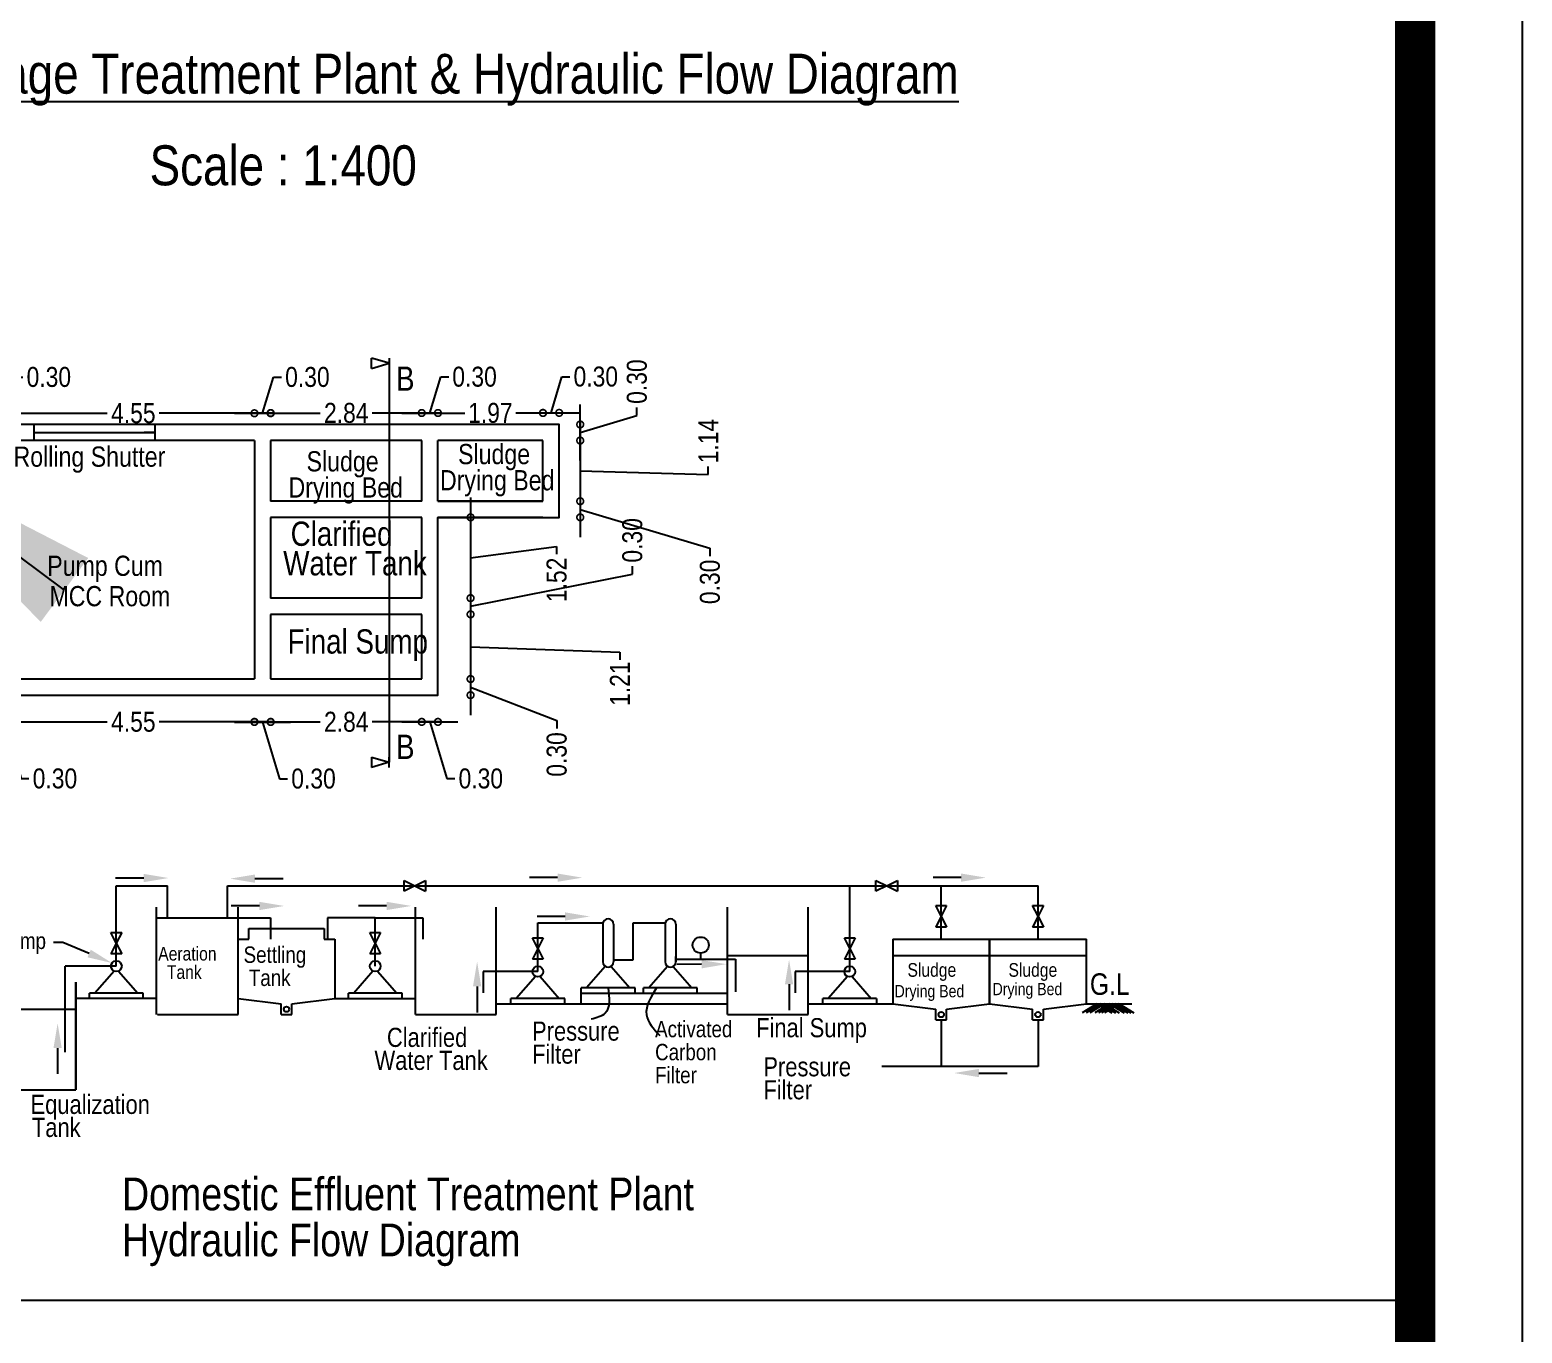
# Model space of a CAD drawing. Header units: metres. Extents: x -941 to 1333, y -28 to 1490.
# Drawn here: x 932.58 to 943.79, y 371.27 to 381.07 of the extents above; entities that cross this region are included whole.
import ezdxf
from ezdxf import colors
from ezdxf.entities.mleader import LeaderData, LeaderLine
from ezdxf.math import Vec2, Vec3

# ---------------------------------------------------------------- set-up
doc = ezdxf.new("R2010")
doc.units = ezdxf.units.M
doc.linetypes.add('ACAD_ISO02W100', pattern=[15, 12, -3])
doc.linetypes.add('PHANTOM2', pattern=[31.75, 15.875, -3.175, 3.175, -3.175, 3.175, -3.175])
doc.layers.add('window', color=3, linetype='Continuous')
doc.styles.add('DIM', font='swissc.ttf')
doc.styles.get("Standard").update_dxf_attribs({"font": 'arial.ttf'})
doc.styles.add('style2A', font='swissc.ttf')
doc.dimstyles.new('Din', dxfattribs={"dimscale": 0, "dimtxt": 0.9, "dimasz": 0.1, "dimexe": 0.15, "dimexo": 0.15, "dimgap": 0.03, "dimtad": 0, "dimzin": 0, "dimdsep": 46, "dimtxsty": 'DIM', "dimblk": 'ARCHTICK', "dimcen": 0.09, "dimdle": 0.15, "dimse1": 1, "dimse2": 1, "dimclrd": 256, "dimclre": 256, "dimclrt": 7, "dimadec": 0, "dimazin": 3, "dimtfac": 1, "dimtofl": 0, "dimtmove": 1, "dimatfit": 3, "dimfxl": 0, "dimtolj": 1, "dimtzin": 0, "dimarcsym": 0})

# ---------------------------------------------------------------- blocks, each defined once
blk = doc.blocks.new('_DotSmall')
at = {"color": 0, "linetype": 'ByBlock', "const_width": 0.5}
blk.add_lwpolyline([(-0.0625, 0, 1), (0.0625, 0, 1)], format="xyb", close=True, dxfattribs=at)
blk = doc.blocks.new('*D97')
at = {"lineweight": -2}
for p, q in [((932.381, 378.185), (932.463, 378.457)), ((932.463, 378.457), (932.523, 378.457)), ((932.17, 378.185), (932.592, 378.185))]:
    blk.add_line(p, q, dxfattribs=at)
at = {"layer": 'Defpoints', "color": 0}
for p in [(932.442, 378.185), (932.32, 377.98), (932.442, 377.98)]:
    blk.add_point(p, dxfattribs=at)
at = {"lineweight": -2, "xscale": 0.1, "yscale": 0.1, "zscale": 0.1, "rotation": 180}
blk.add_blockref('_DotSmall', (932.32, 378.185), dxfattribs=at)
at = {"lineweight": -2, "xscale": 0.1, "yscale": 0.1, "zscale": 0.1}
blk.add_blockref('_DotSmall', (932.442, 378.185), dxfattribs=at)
at = {"color": 7, "insert": (932.718, 378.457), "char_height": 0.15, "attachment_point": 5, "style": 'DIM'}
blk.add_mtext('\\A1;0.30', dxfattribs=at)
blk = doc.blocks.new('*D98')
at = {"lineweight": -2}
for p, q in [((932.292, 378.185), (933.157, 378.185)), ((934.413, 378.185), (933.548, 378.185))]:
    blk.add_line(p, q, dxfattribs=at)
at = {"layer": 'Defpoints', "color": 0}
for p in [(934.263, 378.185), (932.442, 377.98), (934.263, 377.98)]:
    blk.add_point(p, dxfattribs=at)
at = {"lineweight": -2, "xscale": 0.1, "yscale": 0.1, "zscale": 0.1, "rotation": 180}
blk.add_blockref('_DotSmall', (932.442, 378.185), dxfattribs=at)
at = {"lineweight": -2, "xscale": 0.1, "yscale": 0.1, "zscale": 0.1}
blk.add_blockref('_DotSmall', (934.263, 378.185), dxfattribs=at)
at = {"color": 7, "insert": (933.353, 378.185), "char_height": 0.15, "attachment_point": 5, "style": 'DIM'}
blk.add_mtext('\\A1;4.55', dxfattribs=at)
blk = doc.blocks.new('*D99')
at = {"lineweight": -2}
for p, q in [((934.324, 378.185), (934.406, 378.457)), ((934.406, 378.457), (934.466, 378.457)), ((934.113, 378.185), (934.535, 378.185))]:
    blk.add_line(p, q, dxfattribs=at)
at = {"layer": 'Defpoints', "color": 0}
for p in [(934.385, 378.185), (934.263, 377.98), (934.385, 377.98)]:
    blk.add_point(p, dxfattribs=at)
at = {"lineweight": -2, "xscale": 0.1, "yscale": 0.1, "zscale": 0.1, "rotation": 180}
blk.add_blockref('_DotSmall', (934.263, 378.185), dxfattribs=at)
at = {"lineweight": -2, "xscale": 0.1, "yscale": 0.1, "zscale": 0.1}
blk.add_blockref('_DotSmall', (934.385, 378.185), dxfattribs=at)
at = {"color": 7, "insert": (934.661, 378.457), "char_height": 0.15, "attachment_point": 5, "style": 'DIM'}
blk.add_mtext('\\A1;0.30', dxfattribs=at)
blk = doc.blocks.new('*D100')
at = {"lineweight": -2}
for p, q in [((934.235, 378.187), (934.758, 378.187)), ((935.67, 378.187), (935.147, 378.187))]:
    blk.add_line(p, q, dxfattribs=at)
at = {"layer": 'Defpoints', "color": 0}
for p in [(935.52, 378.187), (934.385, 377.98), (935.52, 377.98)]:
    blk.add_point(p, dxfattribs=at)
at = {"lineweight": -2, "xscale": 0.1, "yscale": 0.1, "zscale": 0.1, "rotation": 180}
blk.add_blockref('_DotSmall', (934.385, 378.187), dxfattribs=at)
at = {"lineweight": -2, "xscale": 0.1, "yscale": 0.1, "zscale": 0.1}
blk.add_blockref('_DotSmall', (935.52, 378.187), dxfattribs=at)
at = {"color": 7, "insert": (934.953, 378.187), "char_height": 0.15, "attachment_point": 5, "style": 'DIM'}
blk.add_mtext('\\A1;2.84', dxfattribs=at)
blk = doc.blocks.new('*D101')
at = {"lineweight": -2}
for p, q in [((935.581, 378.187), (935.663, 378.459)), ((935.663, 378.459), (935.723, 378.459)), ((935.37, 378.187), (935.792, 378.187))]:
    blk.add_line(p, q, dxfattribs=at)
at = {"layer": 'Defpoints', "color": 0}
for p in [(935.642, 378.187), (935.52, 377.98), (935.642, 377.98)]:
    blk.add_point(p, dxfattribs=at)
at = {"lineweight": -2, "xscale": 0.1, "yscale": 0.1, "zscale": 0.1, "rotation": 180}
blk.add_blockref('_DotSmall', (935.52, 378.187), dxfattribs=at)
at = {"lineweight": -2, "xscale": 0.1, "yscale": 0.1, "zscale": 0.1}
blk.add_blockref('_DotSmall', (935.642, 378.187), dxfattribs=at)
at = {"color": 7, "insert": (935.917, 378.459), "char_height": 0.15, "attachment_point": 5, "style": 'DIM'}
blk.add_mtext('\\A1;0.30', dxfattribs=at)
blk = doc.blocks.new('*D102')
at = {"lineweight": -2}
for p, q in [((935.492, 378.187), (935.844, 378.187)), ((936.581, 378.187), (936.228, 378.187))]:
    blk.add_line(p, q, dxfattribs=at)
at = {"layer": 'Defpoints', "color": 0}
for p in [(936.431, 378.187), (935.642, 377.98), (936.431, 377.98)]:
    blk.add_point(p, dxfattribs=at)
at = {"lineweight": -2, "xscale": 0.1, "yscale": 0.1, "zscale": 0.1, "rotation": 180}
blk.add_blockref('_DotSmall', (935.642, 378.187), dxfattribs=at)
at = {"lineweight": -2, "xscale": 0.1, "yscale": 0.1, "zscale": 0.1}
blk.add_blockref('_DotSmall', (936.431, 378.187), dxfattribs=at)
at = {"color": 7, "insert": (936.036, 378.187), "char_height": 0.15, "attachment_point": 5, "style": 'DIM'}
blk.add_mtext('\\A1;1.97', dxfattribs=at)
blk = doc.blocks.new('*D103')
at = {"lineweight": -2}
for p, q in [((936.492, 378.188), (936.573, 378.46)), ((936.573, 378.46), (936.633, 378.46)), ((936.281, 378.188), (936.703, 378.188))]:
    blk.add_line(p, q, dxfattribs=at)
at = {"layer": 'Defpoints', "color": 0}
for p in [(936.553, 378.188), (936.431, 377.98), (936.553, 377.98)]:
    blk.add_point(p, dxfattribs=at)
at = {"lineweight": -2, "xscale": 0.1, "yscale": 0.1, "zscale": 0.1, "rotation": 180}
blk.add_blockref('_DotSmall', (936.431, 378.188), dxfattribs=at)
at = {"lineweight": -2, "xscale": 0.1, "yscale": 0.1, "zscale": 0.1}
blk.add_blockref('_DotSmall', (936.553, 378.188), dxfattribs=at)
at = {"color": 7, "insert": (936.828, 378.46), "char_height": 0.15, "attachment_point": 5, "style": 'DIM'}
blk.add_mtext('\\A1;0.30', dxfattribs=at)
blk = doc.blocks.new('*D113')
at = {"lineweight": -2}
for p, q in [((932.17, 375.866), (932.592, 375.866)), ((932.381, 375.866), (932.509, 375.44)), ((932.509, 375.44), (932.569, 375.44))]:
    blk.add_line(p, q, dxfattribs=at)
at = {"layer": 'Defpoints', "color": 0}
for p in [(932.32, 376.188), (932.442, 376.188), (932.442, 375.866)]:
    blk.add_point(p, dxfattribs=at)
at = {"lineweight": -2, "xscale": 0.1, "yscale": 0.1, "zscale": 0.1, "rotation": 180}
blk.add_blockref('_DotSmall', (932.32, 375.866), dxfattribs=at)
at = {"lineweight": -2, "xscale": 0.1, "yscale": 0.1, "zscale": 0.1}
blk.add_blockref('_DotSmall', (932.442, 375.866), dxfattribs=at)
at = {"color": 7, "insert": (932.764, 375.44), "char_height": 0.15, "attachment_point": 5, "style": 'DIM'}
blk.add_mtext('\\A1;0.30', dxfattribs=at)
blk = doc.blocks.new('*D114')
at = {"lineweight": -2}
for p, q in [((932.292, 375.866), (933.157, 375.866)), ((934.413, 375.866), (933.548, 375.866))]:
    blk.add_line(p, q, dxfattribs=at)
at = {"layer": 'Defpoints', "color": 0}
for p in [(932.442, 376.188), (934.263, 376.188), (934.263, 375.866)]:
    blk.add_point(p, dxfattribs=at)
at = {"lineweight": -2, "xscale": 0.1, "yscale": 0.1, "zscale": 0.1, "rotation": 180}
blk.add_blockref('_DotSmall', (932.442, 375.866), dxfattribs=at)
at = {"lineweight": -2, "xscale": 0.1, "yscale": 0.1, "zscale": 0.1}
blk.add_blockref('_DotSmall', (934.263, 375.866), dxfattribs=at)
at = {"color": 7, "insert": (933.353, 375.866), "char_height": 0.15, "attachment_point": 5, "style": 'DIM'}
blk.add_mtext('\\A1;4.55', dxfattribs=at)
blk = doc.blocks.new('*D115')
at = {"lineweight": -2}
for p, q in [((934.113, 375.865), (934.535, 375.865)), ((934.324, 375.865), (934.452, 375.439)), ((934.452, 375.439), (934.512, 375.439))]:
    blk.add_line(p, q, dxfattribs=at)
at = {"layer": 'Defpoints', "color": 0}
for p in [(934.263, 376.188), (934.385, 376.188), (934.385, 375.865)]:
    blk.add_point(p, dxfattribs=at)
at = {"lineweight": -2, "xscale": 0.1, "yscale": 0.1, "zscale": 0.1, "rotation": 180}
blk.add_blockref('_DotSmall', (934.263, 375.865), dxfattribs=at)
at = {"lineweight": -2, "xscale": 0.1, "yscale": 0.1, "zscale": 0.1}
blk.add_blockref('_DotSmall', (934.385, 375.865), dxfattribs=at)
at = {"color": 7, "insert": (934.707, 375.439), "char_height": 0.15, "attachment_point": 5, "style": 'DIM'}
blk.add_mtext('\\A1;0.30', dxfattribs=at)
blk = doc.blocks.new('*D116')
at = {"lineweight": -2}
for p, q in [((934.235, 375.866), (934.758, 375.866)), ((935.67, 375.866), (935.147, 375.866))]:
    blk.add_line(p, q, dxfattribs=at)
at = {"layer": 'Defpoints', "color": 0}
for p in [(934.385, 376.188), (935.52, 376.188), (935.52, 375.866)]:
    blk.add_point(p, dxfattribs=at)
at = {"lineweight": -2, "xscale": 0.1, "yscale": 0.1, "zscale": 0.1, "rotation": 180}
blk.add_blockref('_DotSmall', (934.385, 375.866), dxfattribs=at)
at = {"lineweight": -2, "xscale": 0.1, "yscale": 0.1, "zscale": 0.1}
blk.add_blockref('_DotSmall', (935.52, 375.866), dxfattribs=at)
at = {"color": 7, "insert": (934.953, 375.866), "char_height": 0.15, "attachment_point": 5, "style": 'DIM'}
blk.add_mtext('\\A1;2.84', dxfattribs=at)
blk = doc.blocks.new('*D117')
at = {"lineweight": -2}
for p, q in [((935.37, 375.866), (935.792, 375.866)), ((935.581, 375.866), (935.709, 375.44)), ((935.709, 375.44), (935.769, 375.44))]:
    blk.add_line(p, q, dxfattribs=at)
at = {"layer": 'Defpoints', "color": 0}
for p in [(935.52, 376.188), (935.642, 376.188), (935.642, 375.866)]:
    blk.add_point(p, dxfattribs=at)
at = {"lineweight": -2, "xscale": 0.1, "yscale": 0.1, "zscale": 0.1, "rotation": 180}
blk.add_blockref('_DotSmall', (935.52, 375.866), dxfattribs=at)
at = {"lineweight": -2, "xscale": 0.1, "yscale": 0.1, "zscale": 0.1}
blk.add_blockref('_DotSmall', (935.642, 375.866), dxfattribs=at)
at = {"color": 7, "insert": (935.964, 375.44), "char_height": 0.15, "attachment_point": 5, "style": 'DIM'}
blk.add_mtext('\\A1;0.30', dxfattribs=at)
blk = doc.blocks.new('*D122')
at = {"lineweight": -2}
for p, q in [((936.711, 377.83), (936.711, 378.251)), ((936.711, 378.04), (937.137, 378.168)), ((937.137, 378.168), (937.137, 378.228))]:
    blk.add_line(p, q, dxfattribs=at)
at = {"layer": 'Defpoints', "color": 0}
for p in [(936.431, 378.101), (936.711, 378.101), (936.431, 377.98)]:
    blk.add_point(p, dxfattribs=at)
at = {"lineweight": -2, "xscale": 0.1, "yscale": 0.1, "zscale": 0.1}
for p, rotation in [((936.711, 378.101), 90), ((936.711, 377.98), 270)]:
    blk.add_blockref('_DotSmall', p, dxfattribs=dict(at, rotation=rotation))
at = {"color": 7, "insert": (937.137, 378.423), "char_height": 0.15, "attachment_point": 5, "rotation": 90, "style": 'DIM'}
blk.add_mtext('\\A1;0.30', dxfattribs=at)
blk = doc.blocks.new('*D123')
at = {"lineweight": -2}
for p, q in [((936.711, 378.13), (936.711, 377.374)), ((937.673, 377.724), (937.673, 377.784)), ((936.711, 377.752), (937.673, 377.724))]:
    blk.add_line(p, q, dxfattribs=at)
at = {"layer": 'Defpoints', "color": 0}
for p in [(936.431, 377.98), (936.431, 377.524), (936.711, 377.524)]:
    blk.add_point(p, dxfattribs=at)
at = {"lineweight": -2, "xscale": 0.1, "yscale": 0.1, "zscale": 0.1}
for p, rotation in [((936.711, 377.98), 90), ((936.711, 377.524), 270)]:
    blk.add_blockref('_DotSmall', p, dxfattribs=dict(at, rotation=rotation))
at = {"color": 7, "insert": (937.673, 377.976), "char_height": 0.15, "attachment_point": 5, "rotation": 90, "style": 'DIM'}
blk.add_mtext('\\A1;1.14', dxfattribs=at)
blk = doc.blocks.new('*D124')
at = {"lineweight": -2}
for p, q in [((936.711, 377.674), (936.711, 377.253)), ((936.711, 377.463), (937.686, 377.172)), ((937.686, 377.172), (937.686, 377.112))]:
    blk.add_line(p, q, dxfattribs=at)
at = {"layer": 'Defpoints', "color": 0}
for p in [(936.431, 377.524), (936.431, 377.403), (936.711, 377.403)]:
    blk.add_point(p, dxfattribs=at)
at = {"lineweight": -2, "xscale": 0.1, "yscale": 0.1, "zscale": 0.1}
for p, rotation in [((936.711, 377.524), 90), ((936.711, 377.403), 270)]:
    blk.add_blockref('_DotSmall', p, dxfattribs=dict(at, rotation=rotation))
at = {"color": 7, "insert": (937.686, 376.918), "char_height": 0.15, "attachment_point": 5, "rotation": 90, "style": 'DIM'}
blk.add_mtext('\\A1;0.30', dxfattribs=at)
blk = doc.blocks.new('*D125')
at = {"lineweight": -2}
for p, q in [((935.887, 377.553), (935.887, 376.646)), ((935.887, 377.099), (936.534, 377.185)), ((936.534, 377.185), (936.534, 377.125))]:
    blk.add_line(p, q, dxfattribs=at)
at = {"layer": 'Defpoints', "color": 0}
for p in [(935.642, 377.403), (935.52, 376.796), (935.887, 376.796)]:
    blk.add_point(p, dxfattribs=at)
at = {"lineweight": -2, "xscale": 0.1, "yscale": 0.1, "zscale": 0.1}
for p, rotation in [((935.887, 377.403), 90), ((935.887, 376.796), 270)]:
    blk.add_blockref('_DotSmall', p, dxfattribs=dict(at, rotation=rotation))
at = {"color": 7, "insert": (936.534, 376.933), "char_height": 0.15, "attachment_point": 5, "rotation": 90, "style": 'DIM'}
blk.add_mtext('\\A1;1.52', dxfattribs=at)
blk = doc.blocks.new('*D126')
at = {"lineweight": -2}
for p, q in [((937.103, 376.976), (937.103, 377.036)), ((935.887, 376.735), (937.103, 376.976)), ((935.887, 376.946), (935.887, 376.524))]:
    blk.add_line(p, q, dxfattribs=at)
at = {"layer": 'Defpoints', "color": 0}
for p in [(935.52, 376.796), (935.52, 376.674), (935.887, 376.674)]:
    blk.add_point(p, dxfattribs=at)
at = {"lineweight": -2, "xscale": 0.1, "yscale": 0.1, "zscale": 0.1}
for p, rotation in [((935.887, 376.796), 90), ((935.887, 376.674), 270)]:
    blk.add_blockref('_DotSmall', p, dxfattribs=dict(at, rotation=rotation))
at = {"color": 7, "insert": (937.103, 377.23), "char_height": 0.15, "attachment_point": 5, "rotation": 90, "style": 'DIM'}
blk.add_mtext('\\A1;0.30', dxfattribs=at)
blk = doc.blocks.new('*D77')
at = {"lineweight": -2}
for p, q in [((935.887, 376.824), (935.887, 376.038)), ((935.887, 376.431), (937.009, 376.391)), ((937.009, 376.391), (937.009, 376.331))]:
    blk.add_line(p, q, dxfattribs=at)
at = {"layer": 'Defpoints', "color": 0}
for p in [(935.52, 376.674), (935.52, 376.188), (935.887, 376.188)]:
    blk.add_point(p, dxfattribs=at)
at = {"lineweight": -2, "xscale": 0.1, "yscale": 0.1, "zscale": 0.1}
for p, rotation in [((935.887, 376.674), 90), ((935.887, 376.188), 270)]:
    blk.add_blockref('_DotSmall', p, dxfattribs=dict(at, rotation=rotation))
at = {"color": 7, "insert": (937.009, 376.153), "char_height": 0.15, "attachment_point": 5, "rotation": 90, "style": 'DIM'}
blk.add_mtext('\\A1;1.21', dxfattribs=at)
blk = doc.blocks.new('*D127')
at = {"lineweight": -2}
for p, q in [((935.887, 376.338), (935.887, 375.917)), ((935.887, 376.128), (936.535, 375.876)), ((936.535, 375.876), (936.535, 375.816))]:
    blk.add_line(p, q, dxfattribs=at)
at = {"layer": 'Defpoints', "color": 0}
for p in [(935.52, 376.188), (935.52, 376.067), (935.887, 376.067)]:
    blk.add_point(p, dxfattribs=at)
at = {"lineweight": -2, "xscale": 0.1, "yscale": 0.1, "zscale": 0.1}
for p, rotation in [((935.887, 376.188), 90), ((935.887, 376.067), 270)]:
    blk.add_blockref('_DotSmall', p, dxfattribs=dict(at, rotation=rotation))
at = {"color": 7, "insert": (936.535, 375.621), "char_height": 0.15, "attachment_point": 5, "rotation": 90, "style": 'DIM'}
blk.add_mtext('\\A1;0.30', dxfattribs=at)

msp = doc.modelspace()

# ---------------------------------------------------------------- linework, layer by layer
for p, q in [((935.27448, 378.56096), (935.14333, 378.60034)), ((935.14333, 378.52159), (935.27448, 378.56096)), ((932.60746, 377.97953), (932.60746, 378.10097)), ((932.60746, 378.04025), (933.51824, 378.04025)), ((933.51824, 378.04025), (933.43423, 378.04025)), ((933.51824, 377.97953), (933.51824, 378.10097)), ((934.26343, 377.97953), (932.44186, 377.97953)), ((934.26343, 377.97953), (934.26343, 376.18832)), ((935.52031, 377.97953), (934.38487, 377.97953)), ((934.38487, 377.97953), (934.38487, 377.52414)), ((935.52031, 377.52414), (935.52031, 377.97953)), ((935.64175, 377.52414), (935.64175, 377.97953)), ((936.4311, 377.97953), (935.64175, 377.97953)), ((936.4311, 377.52414), (936.4311, 377.97953)), ((935.52031, 377.52414), (934.38487, 377.52414)), ((935.64175, 377.52414), (936.4311, 377.52414)), ((936.4311, 377.52414), (935.64175, 377.52414)), ((935.52031, 377.4027), (934.38487, 377.4027)), ((934.38487, 377.4027), (934.38487, 376.79551)), ((935.52031, 376.79551), (935.52031, 377.4027)), ((936.4311, 377.4027), (935.64175, 377.4027)), ((935.52031, 376.79551), (934.38487, 376.79551)), ((935.52031, 376.67407), (934.38487, 376.67407)), ((934.38487, 376.67407), (934.38487, 376.18832)), ((935.52031, 376.18832), (935.52031, 376.67407)), ((931.49464, 376.18832), (934.26343, 376.18832)), ((934.38487, 376.18832), (935.52031, 376.18832)), ((935.14333, 375.60189), (935.27448, 375.56252)), ((935.27448, 375.56252), (935.14333, 375.52315)), ((935.38777, 374.59385), (935.38777, 374.67468)), ((935.38777, 374.67468), (935.4686, 374.63427)), ((935.4686, 374.63427), (935.54943, 374.67468)), ((935.54943, 374.67468), (935.54943, 374.59385)), ((938.93292, 374.67468), (939.01375, 374.63427)), ((938.93292, 374.59385), (938.93292, 374.67468)), ((939.01375, 374.63427), (939.09458, 374.67468)), ((939.09458, 374.67468), (939.09458, 374.59385)), ((934.0594, 374.39373), (934.0594, 374.63427)), ((935.4686, 374.63427), (935.38777, 374.59385)), ((935.4686, 374.63427), (935.54943, 374.59385)), ((939.01375, 374.63427), (938.93292, 374.59385)), ((939.01375, 374.63427), (939.09458, 374.59385)), ((933.5283, 373.66628), (933.5283, 374.47456)), ((934.14023, 373.66628), (934.14023, 374.47456)), ((935.47389, 373.66628), (935.47389, 374.47456)), ((936.0801, 373.66628), (936.0801, 374.47456)), ((937.8179, 373.66628), (937.8179, 374.47456)), ((938.4241, 373.66628), (938.4241, 374.47456)), ((939.42343, 374.40525), (939.38301, 374.48608)), ((939.38301, 374.48608), (939.46384, 374.48608)), ((939.46384, 374.48608), (939.42343, 374.40525)), ((940.11046, 374.48608), (940.19129, 374.48608)), ((940.15088, 374.40525), (940.11046, 374.48608)), ((940.19129, 374.48608), (940.15088, 374.40525)), ((933.53402, 374.39373), (934.14023, 374.39373)), ((934.14023, 374.39373), (934.38271, 374.39373)), ((934.22106, 374.23207), (934.22106, 374.3129)), ((934.22106, 374.3129), (934.78685, 374.3129)), ((934.38271, 374.39373), (934.38271, 374.23207)), ((934.78685, 374.3129), (934.78685, 374.23207)), ((936.88055, 374.34549), (936.88055, 374.0626)), ((936.96138, 374.34549), (936.96138, 374.0626)), ((937.10817, 374.07779), (937.10817, 374.35684)), ((937.10817, 374.35684), (937.35006, 374.35684)), ((937.34843, 374.34549), (937.34843, 374.0626)), ((937.42926, 374.34549), (937.42926, 374.0626)), ((939.42343, 374.40525), (939.38301, 374.32443)), ((939.46384, 374.32443), (939.38301, 374.32443)), ((939.42343, 374.40525), (939.46384, 374.32443)), ((940.15088, 374.40525), (940.11046, 374.32443)), ((940.19129, 374.32443), (940.11046, 374.32443)), ((940.15088, 374.40525), (940.19129, 374.32443)), ((933.18478, 374.28401), (933.26561, 374.28401)), ((933.2252, 374.20318), (933.18478, 374.28401)), ((933.2252, 374.20318), (933.18478, 374.12236)), ((933.26561, 374.28401), (933.2252, 374.20318)), ((933.2252, 374.20318), (933.26561, 374.12236)), ((934.14023, 374.23207), (934.22106, 374.23207)), ((934.78685, 374.23207), (934.86768, 374.23207)), ((934.86768, 374.23207), (934.86768, 373.78752)), ((935.17078, 374.20318), (935.13037, 374.28401)), ((935.13037, 374.28401), (935.2112, 374.28401)), ((935.17078, 374.20318), (935.13037, 374.12236)), ((935.2112, 374.28401), (935.17078, 374.20318)), ((935.17078, 374.20318), (935.2112, 374.12236)), ((936.39238, 374.16277), (936.35197, 374.2436)), ((936.35197, 374.2436), (936.4328, 374.2436)), ((936.4328, 374.2436), (936.39238, 374.16277)), ((938.69598, 374.2436), (938.7768, 374.2436)), ((938.73639, 374.16277), (938.69598, 374.2436)), ((938.7768, 374.2436), (938.73639, 374.16277)), ((939.0597, 374.23207), (939.0597, 373.74711)), ((939.0597, 374.23207), (939.78715, 374.23207)), ((939.78715, 373.74711), (939.78715, 374.23207)), ((939.78715, 374.23207), (940.5146, 374.23207)), ((939.78715, 374.23207), (939.78715, 373.74711)), ((940.5146, 373.74711), (940.5146, 374.23207)), ((933.26561, 374.12236), (933.18478, 374.12236)), ((935.2112, 374.12236), (935.13037, 374.12236)), ((936.39238, 374.16277), (936.35197, 374.08194)), ((936.39238, 374.16277), (936.4328, 374.08194)), ((937.42926, 374.0626), (937.42926, 374.10301)), ((937.61557, 374.12813), (937.61557, 374.0828)), ((937.8179, 374.11083), (938.4241, 374.11083)), ((938.73639, 374.16277), (938.69598, 374.08194)), ((938.73639, 374.16277), (938.7768, 374.08194)), ((939.0597, 374.11083), (939.78715, 374.11083)), ((939.78715, 374.11083), (940.5146, 374.11083)), ((933.20825, 373.99331), (933.06354, 373.82793)), ((933.24215, 373.99331), (933.38685, 373.82793)), ((935.15384, 373.99331), (935.00913, 373.82793)), ((935.18773, 373.99331), (935.33244, 373.82793)), ((936.4328, 374.08194), (936.35197, 374.08194)), ((936.89938, 374.02843), (936.75931, 373.86835)), ((936.94255, 374.02843), (937.08262, 373.86835)), ((936.96138, 374.07779), (937.10817, 374.07779)), ((937.36726, 374.02843), (937.22719, 373.86835)), ((937.41043, 374.02843), (937.5505, 373.86835)), ((938.7768, 374.08194), (938.69598, 374.08194)), ((932.92209, 373.90876), (932.92209, 373.10048)), ((932.92209, 373.10048), (932.92209, 373.90876)), ((935.93615, 373.87785), (935.93615, 373.683)), ((936.37544, 373.9529), (936.23073, 373.78752)), ((936.40933, 373.9529), (936.55404, 373.78752)), ((937.12304, 373.86835), (936.7189, 373.86835)), ((936.7189, 373.74711), (936.7189, 373.86835)), ((937.12304, 373.82793), (937.12304, 373.86835)), ((937.18678, 373.82793), (937.18678, 373.86835)), ((937.59092, 373.86835), (937.18678, 373.86835)), ((937.59092, 373.82793), (937.59092, 373.86835)), ((938.28024, 373.89411), (938.28024, 373.69926)), ((938.71944, 373.9529), (938.57473, 373.78752)), ((938.75334, 373.9529), (938.89805, 373.78752)), ((933.5283, 373.78752), (932.92209, 373.78752)), ((933.42727, 373.82793), (933.02313, 373.82793)), ((933.02313, 373.78752), (933.02313, 373.82793)), ((933.42727, 373.78752), (933.42727, 373.82793)), ((934.14023, 373.78752), (934.46354, 373.74711)), ((934.46354, 373.66628), (934.46354, 373.74711)), ((934.54437, 373.74711), (934.86768, 373.78752)), ((934.54437, 373.66628), (934.54437, 373.74711)), ((934.86768, 373.78752), (935.47389, 373.78752)), ((935.37285, 373.82793), (934.96871, 373.82793)), ((934.96871, 373.78752), (934.96871, 373.82793)), ((935.37285, 373.78752), (935.37285, 373.82793)), ((936.0801, 373.66628), (936.0801, 373.74711)), ((936.0801, 373.74711), (937.8179, 373.74711)), ((936.19031, 373.74711), (936.19031, 373.78752)), ((936.59445, 373.78752), (936.19031, 373.78752)), ((936.59445, 373.74711), (936.59445, 373.78752)), ((936.7189, 373.82793), (937.8179, 373.82793)), ((938.4241, 373.74711), (939.0597, 373.74711)), ((938.93846, 373.78752), (938.53432, 373.78752)), ((938.53432, 373.74711), (938.53432, 373.78752)), ((938.93846, 373.78752), (938.93846, 373.74711)), ((939.0597, 373.74711), (939.38301, 373.70669)), ((939.46384, 373.70669), (939.78715, 373.74711)), ((939.78715, 373.74711), (940.11046, 373.70669)), ((940.19129, 373.70669), (940.5146, 373.74711)), ((940.59389, 373.74711), (940.48336, 373.67834)), ((940.62224, 373.74711), (940.51171, 373.67834)), ((940.5146, 373.74711), (940.85632, 373.74711)), ((940.65059, 373.74711), (940.54006, 373.67834)), ((940.68744, 373.74711), (940.57691, 373.67834)), ((940.59389, 373.74711), (940.70443, 373.67834)), ((940.71579, 373.74711), (940.60526, 373.67834)), ((940.62224, 373.74711), (940.73277, 373.67834)), ((940.73847, 373.74711), (940.62794, 373.67834)), ((940.65059, 373.74711), (940.76112, 373.67834)), ((940.76115, 373.74711), (940.65062, 373.67834)), ((940.68744, 373.74711), (940.79798, 373.67834)), ((940.71579, 373.74711), (940.82632, 373.67834)), ((940.73847, 373.74711), (940.849, 373.67834)), ((940.76115, 373.74711), (940.87168, 373.67834)), ((932.31588, 373.70669), (932.92209, 373.70669)), ((933.53402, 373.66628), (934.14023, 373.66628)), ((934.46354, 373.66628), (934.54437, 373.66628)), ((935.47389, 373.66628), (936.0801, 373.66628)), ((936.0801, 373.66628), (936.0801, 373.67436)), ((937.8179, 373.66628), (938.4241, 373.66628)), ((939.38301, 373.62586), (939.38301, 373.70669)), ((939.46384, 373.62586), (939.46384, 373.70669)), ((940.11046, 373.62586), (940.11046, 373.70669)), ((940.19129, 373.62586), (940.19129, 373.70669)), ((939.38301, 373.62586), (939.46384, 373.62586)), ((940.11046, 373.62586), (940.19129, 373.62586)), ((932.78412, 373.41487), (932.78412, 373.22002)), ((932.31588, 373.10048), (932.92209, 373.10048))]:
    msp.add_line(p, q)
at = {"linetype": 'ACAD_ISO02W100', "ltscale": 13.5}
for p, q in [((933.2252, 374.03), (933.2252, 374.63427)), ((933.2252, 374.63427), (933.60913, 374.63427)), ((933.60913, 374.39373), (933.60913, 374.63427)), ((934.0594, 374.63427), (940.15088, 374.63427)), ((938.73639, 373.98959), (938.73639, 374.63427)), ((939.42343, 374.23207), (939.42343, 374.63427)), ((940.15088, 374.23207), (940.15088, 374.63427)), ((935.17078, 374.39373), (934.81226, 374.39373)), ((934.81226, 374.39373), (934.81226, 374.23207)), ((935.17078, 374.03), (935.17078, 374.39373)), ((935.17078, 374.39373), (935.52931, 374.39373)), ((935.52931, 374.39373), (935.52931, 374.23207)), ((936.39238, 373.98959), (936.39238, 374.35684)), ((936.39238, 374.35684), (936.88218, 374.35684)), ((933.2252, 374.03), (932.84127, 374.03)), ((932.84127, 373.38338), (932.84127, 374.03)), ((936.39238, 373.98959), (935.98155, 373.98959)), ((935.98155, 373.98959), (935.98155, 373.82955)), ((937.42926, 374.0828), (937.87681, 374.0828)), ((937.87681, 374.0828), (937.87681, 373.83625)), ((938.73639, 373.98959), (938.32556, 373.98959)), ((938.32556, 373.98959), (938.32556, 373.82955)), ((939.42343, 373.62586), (939.42343, 373.27556)), ((940.15088, 373.62586), (940.15088, 373.27556)), ((940.15088, 373.27556), (938.97641, 373.27556))]:
    msp.add_line(p, q, dxfattribs=at)
for points in [[(825.18616, 426.76802), (943.78891, 426.76789), (943.78891, 342.87839), (825.18616, 342.87851)], [(942.98433, 381.17808), (923.67437, 381.17808), (923.67437, 361.86045), (942.98433, 361.86045)]]:
    msp.add_lwpolyline(points, close=True)
at = {"const_width": 0.3036}
msp.add_lwpolyline([(825.99074, 343.6831), (942.98433, 343.68297), (942.98433, 425.96331), (825.99074, 425.96343)], close=True, dxfattribs=at)
for points in [[(935.14333, 378.52159), (935.14333, 378.60034)], [(935.27448, 378.60034), (935.27448, 378.52159)], [(931.3732, 376.06688), (935.64175, 376.06688), (935.64175, 376.18832), (935.64175, 376.67407), (935.64175, 376.79551), (935.64175, 377.4027), (936.55254, 377.4027), (936.55254, 377.52414), (936.55254, 377.97953), (936.55254, 378.10097), (930.34098, 378.10097), (930.34098, 376.67407), (930.46241, 376.67407), (931.3732, 376.67407), (931.3732, 376.06688)], [(935.14333, 375.60189), (935.14333, 375.52315)], [(935.27448, 375.52315), (935.27448, 375.60189)], [(933.43128, 374.69264), (933.21985, 374.69264)], [(934.26655, 374.68809), (934.47798, 374.68809)], [(936.54103, 374.69541), (936.3296, 374.69541)], [(939.5735, 374.69541), (939.36208, 374.69541)], [(934.30079, 374.48269), (934.08936, 374.48269)], [(935.25621, 374.48269), (935.04478, 374.48269)], [(936.59784, 374.4036), (936.38641, 374.4036)], [(933.02096, 374.12537), (932.8236, 374.20768), (932.75349, 374.20768)], [(937.6235, 374.04466), (937.43602, 374.04394)], [(939.70678, 373.22703), (939.91821, 373.22703)], [(923.67437, 371.51927), (942.98433, 371.51927)]]:
    msp.add_lwpolyline(points)
at = {"linetype": 'PHANTOM2'}
msp.add_lwpolyline([(935.27448, 378.56096), (935.27448, 375.56252)], dxfattribs=at)
for centre, radius in [((937.61627, 374.18874), 0.06062), ((933.2252, 374.03), 0.04041), ((935.17078, 374.03), 0.04041), ((936.39238, 373.98959), 0.04041), ((938.73639, 373.98959), 0.04041), ((934.50395, 373.70669), 0.02021), ((939.42343, 373.66628), 0.02021), ((940.15088, 373.66628), 0.02021)]:
    msp.add_circle(centre, radius)
for centre, start, end in [((936.92097, 374.34549), 0, 180), ((937.38885, 374.34549), 0, 180), ((936.92097, 374.0626), 180, 0), ((937.38885, 374.0626), 180, 0)]:
    msp.add_arc(centre, 0.04041, start, end)
for points in [[(936.92097, 373.86835), (936.89776, 373.676), (936.79252, 373.63096)], [(937.28443, 373.86835), (937.20866, 373.66563), (937.30969, 373.50801)]]:
    msp.add_spline(points, degree=3)
for points in [[(933.43128, 374.72362), (933.61718, 374.69264), (933.43128, 374.66165)], [(934.26655, 374.6571), (934.08065, 374.68809), (934.26655, 374.71907)], [(936.54103, 374.72639), (936.72693, 374.69541), (936.54103, 374.66442)], [(939.5735, 374.72639), (939.75941, 374.69541), (939.5735, 374.66442)], [(934.30079, 374.51367), (934.48669, 374.48269), (934.30079, 374.4517)], [(935.25621, 374.51367), (935.44211, 374.48269), (935.25621, 374.4517)], [(936.59784, 374.43459), (936.78374, 374.4036), (936.59784, 374.37262)], [(933.03289, 374.15397), (933.19254, 374.05382), (933.00904, 374.09677)], [(935.90517, 373.87785), (935.93615, 374.06375), (935.96714, 373.87785)], [(937.62338, 374.07564), (937.8094, 374.04538), (937.62362, 374.01368)], [(938.24926, 373.89411), (938.28024, 374.08001), (938.31122, 373.89411)], [(932.75314, 373.41487), (932.78412, 373.60077), (932.81511, 373.41487)], [(939.70678, 373.19605), (939.52088, 373.22703), (939.70678, 373.25802)]]:
    msp.add_solid(points)
at = {"layer": 'window'}
msp.add_lwpolyline([(825.18616, 342.87839), (825.18616, 426.76814), (943.78891, 426.76814), (943.78891, 342.87839)], close=True, dxfattribs=at)

# ---------------------------------------------------------------- texts
at = {"style": 'style2A'}
for s, height, p in [('Scale : 1:400', 0.3002559, (933.47527, 379.89805)), ('Rolling Shutter', 0.1517977, (932.45303, 377.78336)), ('Sludge ', 0.151798, (934.65489, 377.74822)), ('Sludge ', 0.151798, (935.79322, 377.80258)), ('Drying Bed', 0.151798, (934.51905, 377.55156)), ('Drying Bed', 0.151798, (935.65738, 377.60592)), ('Clarified', 0.182157, (934.53526, 377.18877)), ('Pump Cum ', 0.151798, (932.70605, 376.9631)), ('     Water Tank', 0.1821573, (934.18931, 376.96684)), (' MCC Room', 0.151798, (932.6747, 376.73491)), ('Final Sump', 0.182157, (934.51187, 376.37931)), ('Pump', 0.123182, (932.32828, 374.15924)), ('Aeration ', 0.102652, (933.54026, 374.07257)), ('Settling', 0.123182, (934.18158, 374.05507)), ('  Tank', 0.102652, (933.53972, 373.93422)), (' Tank', 0.123182, (934.18158, 373.88131)), ('   Sludge', 0.102652, (939.07215, 373.95063)), ('   Sludge', 0.102652, (939.83116, 373.95063)), ('G.L', 0.161656, (940.54086, 373.81476)), ('Drying Bed', 0.092386, (939.07338, 373.79654)), ('Drying Bed', 0.092386, (939.80981, 373.81228)), (' Final Sump', 0.1437122, (937.98702, 373.49606)), ('  Clarified', 0.1437122, (935.16711, 373.42344)), ('  Pressure', 0.143712, (936.25746, 373.47065)), ('  Activated', 0.1231819, (937.19527, 373.49606)), ('  Filter', 0.143712, (936.25746, 373.29771)), ('  Carbon', 0.123182, (937.19527, 373.32312)), ('Water Tank', 0.143712, (935.16535, 373.2505)), ('  Pressure', 0.143712, (937.99571, 373.20261)), ('  Filter', 0.123182, (937.19527, 373.15018)), ('  Filter', 0.143712, (937.99571, 373.02967)), ('Equalization ', 0.1437122, (932.58069, 372.91981)), ('Tank', 0.143712, (932.59101, 372.74687)), ('Domestic Effluent Treatment Plant', 0.2463638, (933.26795, 372.19556)), ('Hydraulic Flow Diagram', 0.2463638, (933.26795, 371.84968))]:
    msp.add_text(s, height=height, dxfattribs=at).set_placement(p)
at = {"insert": (930.53296, 380.88719), "char_height": 0.3002559, "width": 11.602953, "attachment_point": 1, "style": 'style2A'}
msp.add_mtext('{\\LPlan of Sewage Treatment Plant & Hydraulic Flow Diagram }', dxfattribs=at)
at = {"char_height": 0.18216, "style": 'style2A'}
for insert, attachment_point in [((935.32674, 378.35405), 7), ((935.32674, 375.76943), 1)]:
    msp.add_mtext_dynamic_manual_height_columns('B', width=1.4895122, gutter_width=7.58989, heights=[0], dxfattribs=dict(at, insert=insert, attachment_point=attachment_point))

# ---------------------------------------------------------------- dimensions: what is measured, and where the dimension line sits
dim = msp.add_linear_dim(base=(936.71098, 378.10097), p1=(936.4311, 377.97953), p2=(936.4311, 378.10097), angle=90, dimstyle='Din', override={"dimscale": 1, "dimtxt": 0.15, "dimlfac": 2.5, "dimpost": '\\X', "dimblk1": 'DotSmall', "dimblk2": 'DotSmall', "dimsah": 1, "dimtmove": 1})
dim.commit()
dim.dimension.update_dxf_attribs({"geometry": '*D122', "text_midpoint": (937.13667, 378.25796)})
for base, p1, p2, picture, middle in [((932.44186, 378.18512), (932.32042, 377.97953), (932.44186, 377.97953), '*D97', (932.55271, 378.45702)), ((934.38487, 378.18519), (934.26343, 377.97953), (934.38487, 377.97953), '*D99', (934.49572, 378.45709)), ((935.64175, 378.18704), (935.52031, 377.97953), (935.64175, 377.97953), '*D101', (935.7526, 378.45894)), ((936.55254, 378.18808), (936.4311, 377.97953), (936.55254, 377.97953), '*D103', (936.66339, 378.45998)), ((934.26343, 378.18512), (932.44186, 377.97953), (934.26343, 377.97953), '*D98', (933.35264, 378.18512)), ((935.52031, 378.18678), (934.38487, 377.97953), (935.52031, 377.97953), '*D100', (934.95259, 378.18678)), ((936.4311, 378.18704), (935.64175, 377.97953), (936.4311, 377.97953), '*D102', (936.03643, 378.18704)), ((932.44186, 375.86564), (932.32042, 376.18832), (932.44186, 376.18832), '*D113', (932.59885, 375.43994)), ((934.26343, 375.86628), (932.44186, 376.18832), (934.26343, 376.18832), '*D114', (933.35264, 375.86628)), ((934.38487, 375.86498), (934.26343, 376.18832), (934.38487, 376.18832), '*D115', (934.54186, 375.43928)), ((935.52031, 375.86602), (934.38487, 376.18832), (935.52031, 376.18832), '*D116', (934.95259, 375.86602)), ((935.64175, 375.86602), (935.52031, 376.18832), (935.64175, 376.18832), '*D117', (935.79874, 375.44032))]:
    dim = msp.add_linear_dim(base=base, p1=p1, p2=p2, dimstyle='Din', override={"dimscale": 1, "dimtxt": 0.15, "dimlfac": 2.5, "dimpost": '\\X', "dimblk1": 'DotSmall', "dimblk2": 'DotSmall', "dimsah": 1, "dimtmove": 1})
    dim.commit()
    dim.dimension.update_dxf_attribs({"geometry": picture, "text_midpoint": middle})
for base, p1, p2, picture, middle in [((936.71098, 377.52414), (936.4311, 377.97953), (936.4311, 377.52414), '*D123', (937.6734, 377.81421)), ((936.71098, 377.4027), (936.4311, 377.52414), (936.4311, 377.4027), '*D124', (937.68567, 377.08246)), ((935.88747, 376.79551), (935.64175, 377.4027), (935.52031, 376.79551), '*D125', (936.53411, 377.09482)), ((935.88747, 376.67407), (935.52031, 376.79551), (935.52031, 376.67407), '*D126', (937.10253, 377.06554)), ((935.88747, 376.18832), (935.52031, 376.67407), (935.52031, 376.18832), '*D77', (937.00933, 376.30099)), ((935.88747, 376.06688), (935.52031, 376.18832), (935.52031, 376.06688), '*D127', (936.53456, 375.78617))]:
    dim = msp.add_linear_dim(base=base, p1=p1, p2=p2, angle=90, dimstyle='Din', override={"dimscale": 1, "dimtxt": 0.15, "dimlfac": 2.5, "dimpost": '\\X', "dimblk1": 'DotSmall', "dimblk2": 'DotSmall', "dimsah": 1, "dimtmove": 1})
    dim.commit()
    dim.dimension.update_dxf_attribs({"geometry": picture, "text_midpoint": middle, "dimtype": 160})

# ---------------------------------------------------------------- leaders
ml = msp.add_multileader_mtext('Standard')
ml.set_content('', color=256)
ml.set_leader_properties()
ml.build(insert=Vec2(0, 0))
ml.multileader.update_dxf_attribs({"text_right_attachment_type": 6, "dogleg_length": 0, "arrow_head_size": 1.82157})
ctx = ml.context
ctx.base_point, ctx.char_height, ctx.arrow_head_size, ctx.landing_gap_size, ctx.plane_origin = Vec3(931.52249, 377.8324), 0.10929, 1.82157, 0.05465, Vec3(943.63872, 377.94332)
ctx.right_attachment = 6
notes = []
notes.append((ctx, [(0, (1, 1, 0), (931.52249, 377.8324), (1, 0), 0, [(0, [(931.3732, 377.94332)], 0, [])])]))
ctx.mtext.insert, ctx.mtext.flow_direction = Vec3(931.57713, 377.88705), 5
for ctx, leaders in notes:
    for number, flags, end, landing, length, lines in leaders:
        leader = LeaderData()
        leader.index, (leader.has_last_leader_line, leader.has_dogleg_vector, leader.attachment_direction) = number, flags
        leader.last_leader_point, leader.dogleg_vector, leader.dogleg_length = Vec3(end), Vec3(landing), length
        for number, points, colour, breaks in lines:
            line = LeaderLine()
            line.index, line.vertices, line.color, line.breaks = number, Vec3.list(points), colors.encode_raw_color(colour), breaks
            leader.lines.append(line)
        ctx.leaders.append(leader)

doc.saveas('drawing.dxf')
